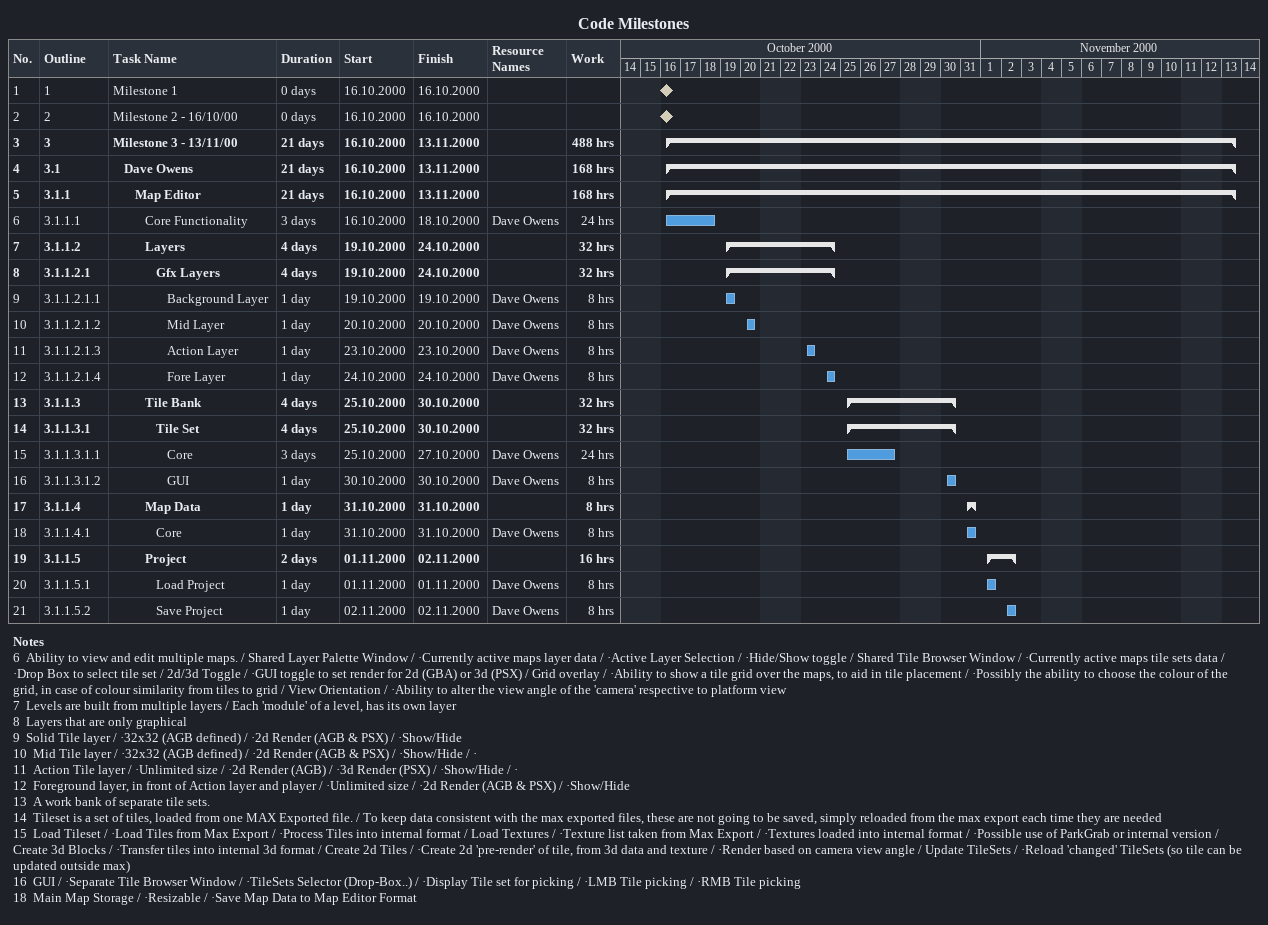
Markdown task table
Code Milestones

| ID | WBS | Task | Duration | Start | Finish | Resources | Work (h) |
|---|---|---|---|---|---|---|---|
| 1 | 1 | Milestone 1 | 0d | 2000-10-16 | 2000-10-16 |  |  |
| 2 | 2 | Milestone 2 - 16/10/00 | 0d | 2000-10-16 | 2000-10-16 |  |  |
| 3 | 3 | **Milestone 3 - 13/11/00** | 21d | 2000-10-16 | 2000-11-13 |  | 488 |
| 4 | 3.1 | **Dave Owens** | 21d | 2000-10-16 | 2000-11-13 |  | 168 |
| 5 | 3.1.1 | **Map Editor** | 21d | 2000-10-16 | 2000-11-13 |  | 168 |
| 6 | 3.1.1.1 | Core Functionality | 3d | 2000-10-16 | 2000-10-18 | Dave Owens | 24 |
| 7 | 3.1.1.2 | **Layers** | 4d | 2000-10-19 | 2000-10-24 |  | 32 |
| 8 | 3.1.1.2.1 | **Gfx Layers** | 4d | 2000-10-19 | 2000-10-24 |  | 32 |
| 9 | 3.1.1.2.1.1 | Background Layer | 1d | 2000-10-19 | 2000-10-19 | Dave Owens | 8 |
| 10 | 3.1.1.2.1.2 | Mid Layer | 1d | 2000-10-20 | 2000-10-20 | Dave Owens | 8 |
| 11 | 3.1.1.2.1.3 | Action Layer | 1d | 2000-10-23 | 2000-10-23 | Dave Owens | 8 |
| 12 | 3.1.1.2.1.4 | Fore Layer | 1d | 2000-10-24 | 2000-10-24 | Dave Owens | 8 |
| 13 | 3.1.1.3 | **Tile Bank** | 4d | 2000-10-25 | 2000-10-30 |  | 32 |
| 14 | 3.1.1.3.1 | **Tile Set** | 4d | 2000-10-25 | 2000-10-30 |  | 32 |
| 15 | 3.1.1.3.1.1 | Core | 3d | 2000-10-25 | 2000-10-27 | Dave Owens | 24 |
| 16 | 3.1.1.3.1.2 | GUI | 1d | 2000-10-30 | 2000-10-30 | Dave Owens | 8 |
| 17 | 3.1.1.4 | **Map Data** | 1d | 2000-10-31 | 2000-10-31 |  | 8 |
| 18 | 3.1.1.4.1 | Core | 1d | 2000-10-31 | 2000-10-31 | Dave Owens | 8 |
| 19 | 3.1.1.5 | **Project** | 2d | 2000-11-01 | 2000-11-02 |  | 16 |
| 20 | 3.1.1.5.1 | Load Project | 1d | 2000-11-01 | 2000-11-01 | Dave Owens | 8 |
| 21 | 3.1.1.5.2 | Save Project | 1d | 2000-11-02 | 2000-11-02 | Dave Owens | 8 |

Notes
- 6: Ability to view and edit multiple maps. / Shared Layer Palette Window / ·Currently active maps layer data / ·Active Layer Selection / ·Hide/Show toggle / Shared Tile Browser Window / ·Currently active maps tile sets data / ·Drop Box to select tile set / 2d/3d Toggle / ·GUI toggle to set render for 2d (GBA) or 3d (PSX) / Grid overlay / ·Ability to show a tile grid over the maps, to aid in tile placement / ·Possibly the ability to choose the colour of the grid, in case of colour similarity from tiles to grid / View Orientation / ·Ability to alter the view angle of the 'camera' respective to platform view
- 7: Levels are built from multiple layers / Each 'module' of a level, has its own layer
- 8: Layers that are only graphical
- 9: Solid Tile layer / ·32x32 (AGB defined) / ·2d Render (AGB & PSX) / ·Show/Hide
- 10: Mid Tile layer / ·32x32 (AGB defined) / ·2d Render (AGB & PSX) / ·Show/Hide / ·
- 11: Action Tile layer / ·Unlimited size / ·2d Render (AGB) / ·3d Render (PSX) / ·Show/Hide / ·
- 12: Foreground layer, in front of Action layer and player / ·Unlimited size / ·2d Render (AGB & PSX) / ·Show/Hide
- 13: A work bank of separate tile sets.
- 14: Tileset is a set of tiles, loaded from one MAX Exported file. / To keep data consistent with the max exported files, these are not going to be saved, simply reloaded from the max export each time they are needed
- 15: Load Tileset / ·Load Tiles from Max Export / ·Process Tiles into internal format / Load Textures / ·Texture list taken from Max Export / ·Textures loaded into internal format / ·Possible use of ParkGrab or internal version / Create 3d Blocks / ·Transfer tiles into internal 3d format / Create 2d Tiles / ·Create 2d 'pre-render' of tile, from 3d data and texture / ·Render based on camera view angle / Update TileSets / ·Reload 'changed' TileSets (so tile can be updated outside max)
- 16: GUI / ·Separate Tile Browser Window / ·TileSets Selector (Drop-Box..) / ·Display Tile set for picking / ·LMB Tile picking / ·RMB Tile picking
- 18: Main Map Storage / ·Resizable / ·Save Map Data to Map Editor Format
